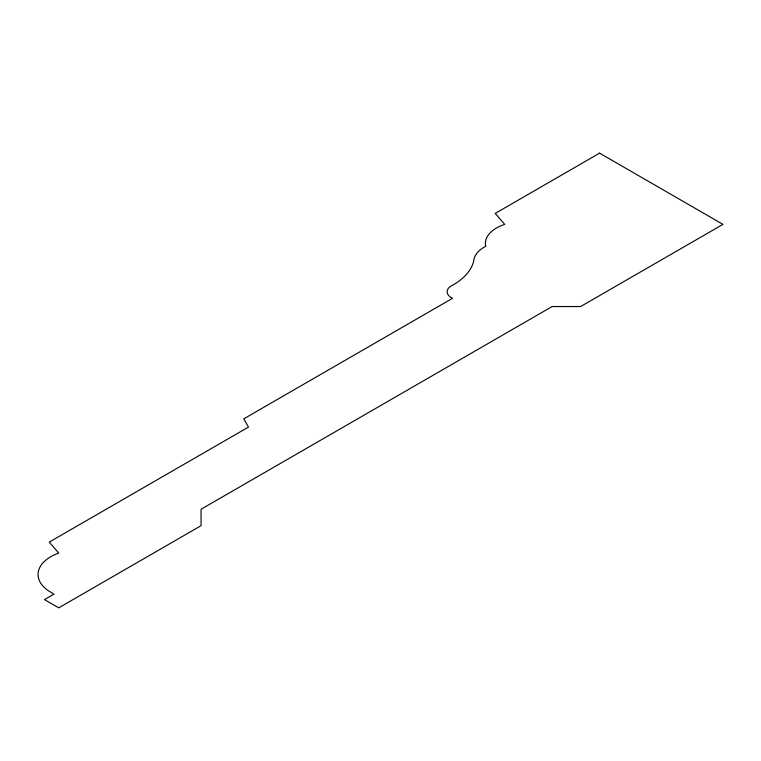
<?xml version="1.0" encoding="UTF-8"?>
<svg xmlns="http://www.w3.org/2000/svg" width="761" height="761" viewBox="0 0 761 761"><rect width="100%" height="100%" fill="white"/><g stroke="black" fill="none" stroke-linecap="round" stroke-linejoin="round"><path stroke-width="1.14" d="M599.592 153.151L495.221 213.413L504.705 224.371A37.993 21.936 0 0 0 485.727 246.279A36.48 21.061 0 0 0 473.684 261.061A71.934 41.532 0 0 1 450.483 286.345A14.735 8.504 0 0 0 452.519 298.322L243.767 418.845L248.514 427.064L49.246 542.108L58.74 553.066A43.567 25.151 0 0 0 48.618 590.897L53.993 594.151L44.499 599.63L58.74 607.849L201.066 525.67L201.066 509.242L552.153 306.54L580.614 306.54L722.95 224.371L599.592 153.151"/></g></svg>
